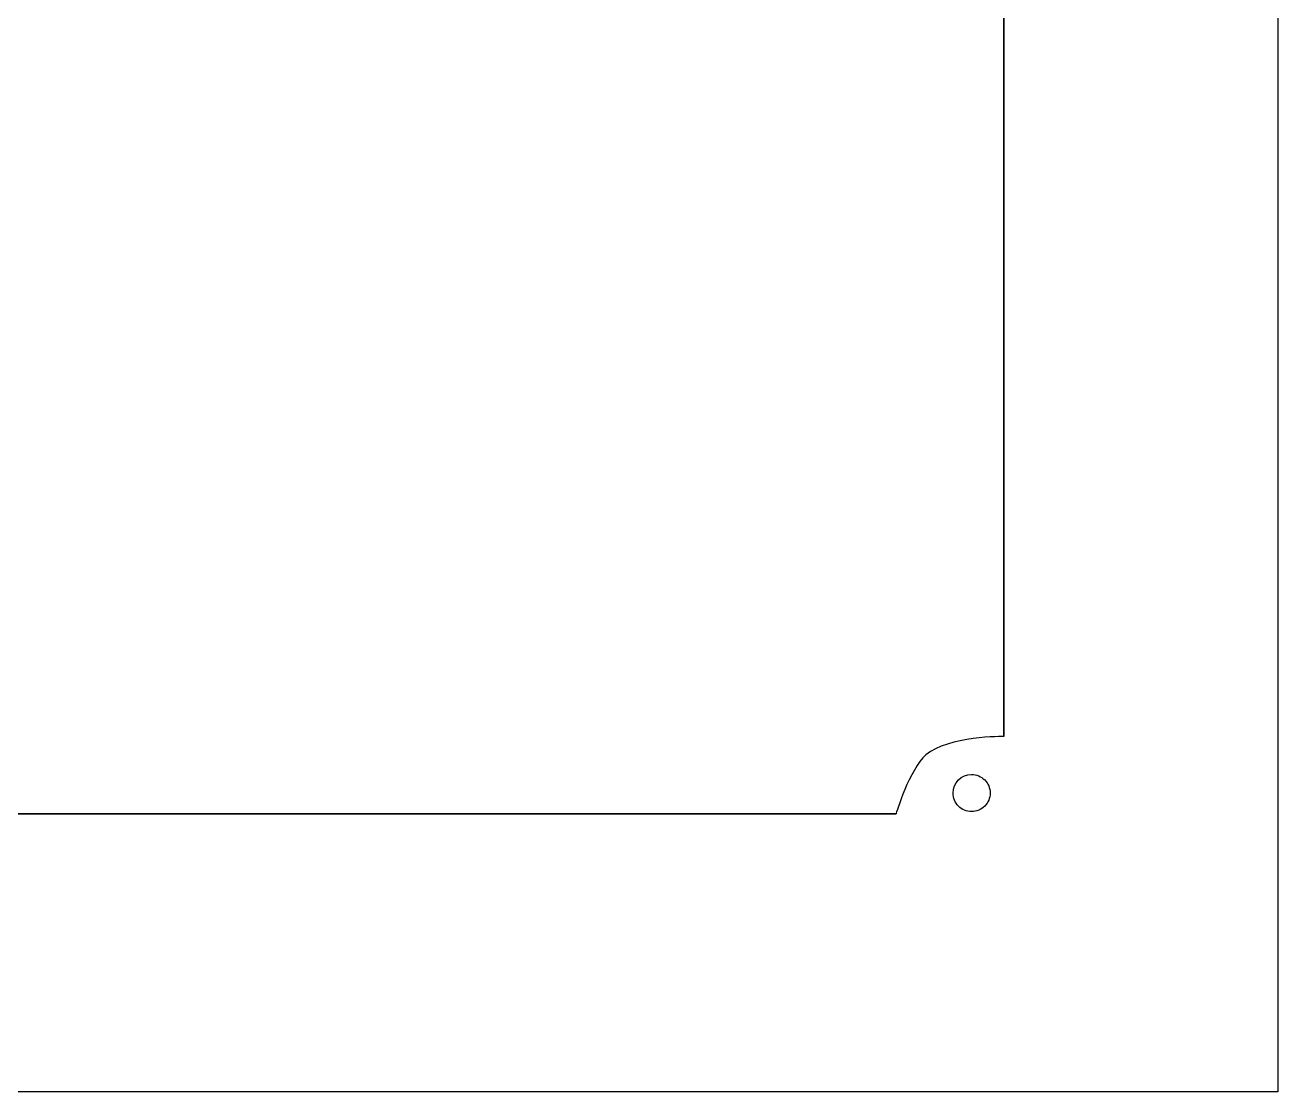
# Model space of a CAD drawing. Extents: x 2 to 593, y 3 to 839.
# Drawn here: x 333.9 to 593.4, y 3 to 223.8 of the extents above; entities that cross this region are included whole.
import ezdxf

# ---------------------------------------------------------------- set-up
doc = ezdxf.new("R2010")
doc.units = 0
doc.layers.add('Capa_1', color=7, linetype='CONTINUOUS')

msp = doc.modelspace()

# ---------------------------------------------------------------- linework, layer by layer
at = {"layer": 'Capa_1', "color": 5}
msp.add_lwpolyline([(2.000005, 839.071605), (593.366656, 839.071605), (593.366656, 2.971392), (2.000005, 2.971392), (2.000005, 839.071605)], close=True, dxfattribs=at)
at = {"layer": 'Capa_1', "color": 7}
for points in [[(536.593032, 756.046944), (536.593032, 76.571472)], [(533.764608, 64.851856), (533.764608, 64.851856)], [(514.285712, 60.571472), (84.571432, 60.571472)]]:
    msp.add_lwpolyline(points, close=True, dxfattribs=at)
for points in [[(536.593032, 76.571472), (536.593032, 76.571472), (525.053544, 76.647792), (520.473392, 72.73884)], [(520.473392, 72.73884), (517.081728, 69.84424), (514.285712, 60.571472), (514.285712, 60.571472)], [(526.087448, 64.851856), (526.08745, 66.971842), (527.806038, 68.69043), (529.926024, 68.690432)], [(529.926024, 68.690432), (530.944079, 68.690433), (531.920437, 68.286014), (532.640311, 67.566141)], [(532.640311, 67.566141), (533.360185, 66.846268), (533.764607, 65.869911), (533.764608, 64.851856)], [(527.211739, 62.137569), (526.491866, 62.857443), (526.087447, 63.833801), (526.087448, 64.851856)], [(533.764608, 64.851856), (533.764609, 63.8338), (533.360188, 62.85744), (532.640314, 62.137566)], [(529.926024, 61.013272), (528.907969, 61.013273), (527.931612, 61.417695), (527.211739, 62.137569)], [(532.640314, 62.137566), (531.92044, 61.417692), (530.94408, 61.013271), (529.926024, 61.013272)]]:
    msp.add_open_spline(points, degree=3, dxfattribs=at)

doc.saveas('drawing.dxf')
